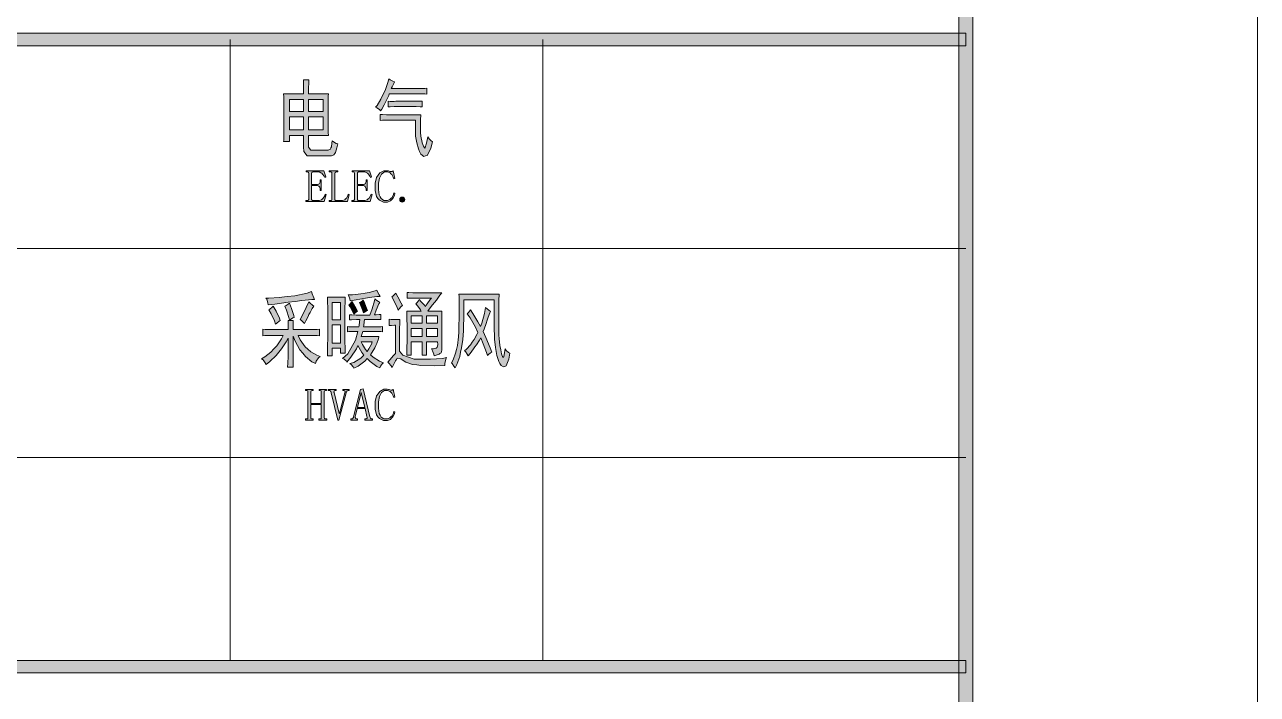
# Model space of a CAD drawing. Header units: millimetres. Extents: x 0 to 414, y 0 to 292.
# Drawn here: x 372.45 to 414.08, y 174.42 to 197.03 of the extents above; entities that cross this region are included whole.
import ezdxf

# ---------------------------------------------------------------- set-up
doc = ezdxf.new("R2010")
doc.units = ezdxf.units.MM

msp = doc.modelspace()

# ---------------------------------------------------------------- hatches: boundary and pattern name
h = msp.add_hatch(color=0)
h.dxf.hatch_style = 2
h.paths.add_polyline_path([(404.473833, 9.609667), (403.997583, 10.085917), (403.997583, 282.380972), (404.473833, 282.857222)])
h = msp.add_hatch(color=0)
h.dxf.hatch_style = 2
h.paths.add_polyline_path([(354.813306, 196.320833), (354.813306, 196.747694), (404.237472, 196.747694), (404.237472, 196.320833)])
h = msp.add_hatch(color=0)
h.paths.add_polyline_path([(383.028472, 193.004722), (383.00025, 192.874194), (382.947333, 192.711917), (382.922639, 192.676639), (382.894417, 192.641361), (382.813278, 192.602556), (382.753306, 192.602556), (382.104194, 192.602556), (381.994833, 192.599028), (381.878417, 192.747194), (381.871361, 192.902417), (381.871361, 193.290472), (381.391583, 193.290472), (381.391583, 193.082333), (381.197556, 193.082333), (381.204611, 193.13525), (381.208139, 193.519778), (381.208139, 193.844333), (381.208139, 194.172417), (381.204611, 194.599278), (381.197556, 194.698056), (381.871361, 194.698056), (381.871361, 194.84975), (381.867833, 195.082583), (381.864306, 195.16725), (382.04775, 195.16725), (382.044222, 195.093167), (382.040694, 194.860333), (382.040694, 194.698056), (382.7145, 194.698056), (382.707444, 194.616917), (382.703917, 194.271194), (382.703917, 194.013667), (382.703917, 193.756139), (382.707444, 193.396306), (382.7145, 193.290472), (382.040694, 193.290472), (382.040694, 192.990611), (382.040694, 192.891833), (382.118306, 192.793056), (382.195917, 192.793056), (382.636889, 192.793056), (382.703917, 192.793056), (382.785056, 192.831861), (382.795639, 192.870667), (382.80975, 192.909472), (382.830917, 193.029417), (382.837972, 193.114083), (382.880306, 193.075278), (382.975556, 193.018833)])
h.paths.add_polyline_path([(382.538111, 193.480972), (382.538111, 193.921944), (382.040694, 193.921944), (382.040694, 193.480972)])
h.paths.add_polyline_path([(381.871361, 193.480972), (381.871361, 193.921944), (381.391583, 193.921944), (381.391583, 193.480972)])
h.paths.add_polyline_path([(382.538111, 194.101861), (382.538111, 194.511083), (382.040694, 194.511083), (382.040694, 194.101861)])
h.paths.add_polyline_path([(381.871361, 194.101861), (381.871361, 194.511083), (381.391583, 194.511083), (381.391583, 194.101861)])
h = msp.add_hatch(color=0)
h.dxf.hatch_style = 2
h.paths.add_polyline_path([(384.940528, 195.100222), (384.915833, 195.050833), (384.862917, 194.937944), (384.834694, 194.877972), (385.748389, 194.877972), (385.822472, 194.877972), (385.963583, 194.8815), (386.030611, 194.888556), (386.030611, 194.687472), (385.963583, 194.694528), (385.822472, 194.698056), (385.748389, 194.698056), (384.767667, 194.698056), (384.7465, 194.645139), (384.683, 194.504028), (384.637139, 194.415833), (384.594806, 194.331167), (384.510139, 194.183), (384.467806, 194.123028), (384.436056, 194.168889), (384.351389, 194.228861), (384.302, 194.2465), (384.354917, 194.306472), (384.481917, 194.514611), (384.552472, 194.65925), (384.623028, 194.807417), (384.721806, 195.075528), (384.750028, 195.199), (384.795889, 195.170778), (384.891139, 195.121389)])
h = msp.add_hatch(color=0)
h.dxf.hatch_style = 2
h.paths.add_polyline_path([(385.607278, 194.444056), (385.674306, 194.444056), (385.808361, 194.451111), (385.875389, 194.454639), (385.875389, 194.257083), (385.808361, 194.260611), (385.674306, 194.267667), (385.607278, 194.267667), (384.993444, 194.267667), (384.926417, 194.267667), (384.792361, 194.260611), (384.725333, 194.257083), (384.725333, 194.444056), (384.792361, 194.440528), (384.926417, 194.440528), (384.993444, 194.444056)])
h = msp.add_hatch(color=0)
h.dxf.hatch_style = 2
h.paths.add_polyline_path([(386.224639, 193.082333), (386.164667, 192.853028), (386.04825, 192.613139), (385.991806, 192.599028), (385.931833, 192.584917), (385.833056, 192.659), (385.790722, 192.747194), (385.748389, 192.835389), (385.691944, 193.04), (385.674306, 193.152889), (385.656667, 193.265778), (385.649611, 193.597389), (385.656667, 193.812583), (384.742972, 193.812583), (384.675944, 193.812583), (384.534833, 193.805528), (384.46075, 193.802), (384.46075, 193.999556), (384.534833, 193.996028), (384.675944, 193.988972), (384.742972, 193.988972), (385.833056, 193.988972), (385.822472, 193.819639), (385.818944, 193.551528), (385.818944, 193.456278), (385.822472, 193.364556), (385.843639, 193.195222), (385.861278, 193.121139), (385.878917, 193.043528), (385.92125, 192.930639), (385.945944, 192.891833), (385.967111, 192.853028), (386.027083, 193.029417), (386.065889, 193.248139), (386.11175, 193.174056), (386.189361, 193.092917)])
h = msp.add_hatch(color=0)
h.dxf.hatch_style = 2
h.paths.add_polyline_path([(381.959556, 192.059278), (381.959556, 192.094556), (382.552222, 192.094556), (382.61925, 191.889944), (382.5875, 191.875833), (382.562806, 191.921694), (382.513417, 191.988722), (382.485194, 192.013417), (382.456972, 192.034583), (382.397, 192.059278), (382.36525, 192.059278), (382.195917, 192.059278), (382.181806, 192.059278), (382.164167, 192.052222), (382.153583, 192.045167), (382.139472, 192.020472), (382.139472, 192.009889), (382.139472, 191.635944), (382.315861, 191.635944), (382.344083, 191.635944), (382.389944, 191.650056), (382.404056, 191.664167), (382.418167, 191.678278), (382.42875, 191.724139), (382.42875, 191.755889), (382.42875, 191.791167), (382.467556, 191.791167), (382.467556, 191.434861), (382.42875, 191.434861), (382.42875, 191.459556), (382.42875, 191.491306), (382.418167, 191.544222), (382.404056, 191.561861), (382.389944, 191.5795), (382.344083, 191.597139), (382.315861, 191.597139), (382.139472, 191.597139), (382.139472, 191.145583), (382.139472, 191.131472), (382.146528, 191.113833), (382.164167, 191.099722), (382.181806, 191.096194), (382.195917, 191.096194), (382.351139, 191.096194), (382.397, 191.096194), (382.474611, 191.120889), (382.506361, 191.145583), (382.538111, 191.173806), (382.5875, 191.251417), (382.605139, 191.307861), (382.636889, 191.29375), (382.569861, 191.057389), (381.9525, 191.057389), (381.9525, 191.096194), (381.987778, 191.096194), (382.001889, 191.096194), (382.023056, 191.099722), (382.037167, 191.113833), (382.044222, 191.131472), (382.044222, 191.145583), (382.044222, 192.009889), (382.044222, 192.020472), (382.037167, 192.041639), (382.023056, 192.052222), (382.001889, 192.059278), (381.987778, 192.059278)])
h = msp.add_hatch(color=0)
h.dxf.hatch_style = 2
h.paths.add_polyline_path([(382.926167, 191.145583), (382.926167, 191.131472), (382.933222, 191.113833), (382.950861, 191.099722), (382.9685, 191.096194), (382.982611, 191.096194), (383.144889, 191.096194), (383.187222, 191.096194), (383.261306, 191.120889), (383.289528, 191.145583), (383.321278, 191.173806), (383.367139, 191.251417), (383.38125, 191.307861), (383.409472, 191.29375), (383.356556, 191.057389), (382.732139, 191.057389), (382.732139, 191.096194), (382.774472, 191.096194), (382.792111, 191.096194), (382.813278, 191.099722), (382.823861, 191.113833), (382.830917, 191.131472), (382.830917, 191.145583), (382.830917, 192.009889), (382.830917, 192.020472), (382.823861, 192.041639), (382.813278, 192.052222), (382.792111, 192.059278), (382.774472, 192.059278), (382.739194, 192.059278), (382.739194, 192.094556), (383.024944, 192.094556), (383.024944, 192.059278), (382.982611, 192.059278), (382.9685, 192.059278), (382.950861, 192.052222), (382.940278, 192.045167), (382.926167, 192.020472), (382.926167, 192.009889)])
h = msp.add_hatch(color=0)
h.dxf.hatch_style = 2
h.paths.add_polyline_path([(383.50825, 192.059278), (383.50825, 192.094556), (384.100917, 192.094556), (384.167944, 191.889944), (384.136194, 191.875833), (384.115028, 191.921694), (384.062111, 191.988722), (384.033889, 192.013417), (384.009194, 192.034583), (383.945694, 192.059278), (383.913944, 192.059278), (383.744611, 192.059278), (383.7305, 192.059278), (383.712861, 192.052222), (383.69875, 192.041639), (383.688167, 192.020472), (383.688167, 192.009889), (383.688167, 191.635944), (383.864556, 191.635944), (383.896306, 191.635944), (383.938639, 191.650056), (383.95275, 191.664167), (383.966861, 191.678278), (383.980972, 191.724139), (383.980972, 191.755889), (383.980972, 191.791167), (384.01625, 191.791167), (384.01625, 191.434861), (383.980972, 191.434861), (383.980972, 191.459556), (383.980972, 191.491306), (383.966861, 191.544222), (383.95275, 191.561861), (383.938639, 191.5795), (383.896306, 191.597139), (383.864556, 191.597139), (383.688167, 191.597139), (383.688167, 191.145583), (383.688167, 191.131472), (383.69875, 191.113833), (383.712861, 191.099722), (383.7305, 191.096194), (383.744611, 191.096194), (383.899833, 191.096194), (383.945694, 191.096194), (384.023306, 191.120889), (384.055056, 191.145583), (384.086806, 191.173806), (384.136194, 191.251417), (384.157361, 191.307861), (384.185583, 191.29375), (384.118556, 191.057389), (383.501194, 191.057389), (383.501194, 191.096194), (383.54, 191.096194), (383.554111, 191.096194), (383.575278, 191.099722), (383.585861, 191.113833), (383.592917, 191.131472), (383.592917, 191.145583), (383.592917, 192.009889), (383.592917, 192.020472), (383.585861, 192.041639), (383.575278, 192.052222), (383.554111, 192.059278), (383.54, 192.059278)])
h = msp.add_hatch(color=0)
h.dxf.hatch_style = 2
h.paths.add_polyline_path([(384.65125, 191.03975), (384.566583, 191.03975), (384.432528, 191.10325), (384.383139, 191.16675), (384.33375, 191.23025), (384.284361, 191.431333), (384.284361, 191.568917), (384.284361, 191.681806), (384.337278, 191.872306), (384.390194, 191.949917), (384.443111, 192.024), (384.584222, 192.101611), (384.675944, 192.101611), (384.697111, 192.101611), (384.739444, 192.094556), (384.760611, 192.083972), (384.781778, 192.076917), (384.817056, 192.069861), (384.834694, 192.069861), (384.845278, 192.069861), (384.866444, 192.073389), (384.880556, 192.080444), (384.894667, 192.091028), (384.901722, 192.101611), (384.954639, 191.8335), (384.919361, 191.822917), (384.901722, 191.879361), (384.852333, 191.967556), (384.820583, 191.995778), (384.792361, 192.027528), (384.711222, 192.059278), (384.665361, 192.059278), (384.601861, 192.059278), (384.503083, 191.988722), (384.467806, 191.918167), (384.432528, 191.847611), (384.39725, 191.678278), (384.39725, 191.572444), (384.39725, 191.463083), (384.429, 191.286694), (384.457222, 191.223194), (384.488972, 191.159694), (384.58775, 191.096194), (384.658306, 191.096194), (384.707694, 191.096194), (384.788833, 191.131472), (384.824111, 191.16675), (384.859389, 191.1985), (384.90525, 191.29375), (384.919361, 191.350194), (384.954639, 191.332556), (384.940528, 191.269056), (384.884083, 191.163222), (384.84175, 191.120889), (384.802944, 191.082083), (384.707694, 191.03975)])
h = msp.add_hatch(color=0)
edge = h.paths.add_edge_path()
edge.add_arc((385.203347, 191.124417), 0.085549, 0, 360)
h = msp.add_hatch(color=0)
h.dxf.hatch_style = 2
h.paths.add_polyline_path([(382.245306, 187.748333), (382.146528, 187.748333), (381.814917, 187.716583), (381.585611, 187.684833), (381.352778, 187.656611), (380.897694, 187.596639), (380.675444, 187.568417), (380.661333, 187.6425), (380.626056, 187.758917), (380.601361, 187.80125), (380.696611, 187.797722), (381.052917, 187.818889), (381.313972, 187.847111), (381.578556, 187.875333), (381.987778, 187.963528), (382.139472, 188.0235), (382.160639, 187.945889), (382.213556, 187.808306)])
h = msp.add_hatch(color=0)
h.paths.add_polyline_path([(383.278944, 187.825944), (383.275417, 187.698944), (383.268361, 187.448472), (383.268361, 187.325), (383.268361, 186.495972), (383.268361, 186.354861), (383.275417, 186.079694), (383.278944, 185.938583), (383.120194, 185.938583), (383.120194, 186.104389), (382.837972, 186.104389), (382.837972, 185.850389), (382.679222, 185.850389), (382.679222, 185.984444), (382.68275, 186.256083), (382.686278, 186.393667), (382.686278, 187.325), (382.686278, 187.448472), (382.68275, 187.698944), (382.679222, 187.825944)])
h.paths.add_polyline_path([(383.120194, 186.273722), (383.120194, 186.894611), (382.837972, 186.894611), (382.837972, 186.273722)])
h.paths.add_polyline_path([(383.120194, 187.060417), (383.120194, 187.646028), (382.837972, 187.646028), (382.837972, 187.060417)])
h = msp.add_hatch(color=0)
h.paths.add_polyline_path([(383.437694, 185.585806), (383.57175, 185.624611), (383.804583, 185.76925), (383.903361, 185.871556), (383.843389, 185.956222), (383.748139, 186.1185), (383.709333, 186.196111), (383.656417, 186.079694), (383.469444, 185.801), (383.335389, 185.638722), (383.314222, 185.677528), (383.240139, 185.741028), (383.187222, 185.762194), (383.363611, 185.917417), (383.628194, 186.3725), (383.709333, 186.672361), (383.585861, 186.672361), (383.405944, 186.665306), (383.353028, 186.661778), (383.353028, 186.838167), (383.402417, 186.831111), (383.592917, 186.827583), (383.734028, 186.827583), (383.748139, 186.869917), (383.765778, 186.993389), (383.769306, 187.071), (383.656417, 187.071), (383.487083, 187.063944), (383.427111, 187.060417), (383.427111, 187.236806), (383.501194, 187.233278), (383.649361, 187.226222), (383.719917, 187.226222), (384.1115, 187.226222), (384.185583, 187.437889), (384.266722, 187.709528), (384.277306, 187.7695), (384.316111, 187.741278), (384.404306, 187.684833), (384.450167, 187.660139), (384.418417, 187.603694), (384.326694, 187.392028), (384.266722, 187.236806), (384.323167, 187.236806), (384.429, 187.243861), (384.485444, 187.247389), (384.485444, 187.071), (383.928056, 187.071), (383.917472, 186.993389), (383.903361, 186.869917), (383.892778, 186.827583), (384.302, 186.827583), (384.361972, 186.827583), (384.478389, 186.831111), (384.534833, 186.838167), (384.534833, 186.661778), (384.485444, 186.665306), (384.372556, 186.672361), (384.309056, 186.672361), (383.868083, 186.672361), (383.818694, 186.495972), (384.418417, 186.495972), (384.39725, 186.418361), (384.344333, 186.266667), (384.309056, 186.196111), (384.277306, 186.122028), (384.189111, 185.966806), (384.136194, 185.885667), (384.217333, 185.801), (384.432528, 185.666944), (384.566583, 185.617556), (384.534833, 185.589333), (384.474861, 185.501139), (384.450167, 185.441167), (384.344333, 185.490556), (384.125611, 185.652833), (384.019778, 185.762194), (383.938639, 185.666944), (383.716389, 185.501139), (383.568222, 185.430583), (383.547056, 185.472917), (383.480028, 185.550528)])
h.paths.add_polyline_path([(384.019778, 185.995028), (384.076222, 186.079694), (384.164417, 186.2455), (384.192639, 186.326639), (383.818694, 186.326639), (383.861028, 186.227861), (383.959806, 186.062056)])
h = msp.add_hatch(color=0)
h.dxf.hatch_style = 2
h.paths.add_polyline_path([(383.377722, 187.903556), (383.518833, 187.907083), (383.804583, 187.938833), (383.949222, 187.963528), (384.090333, 187.988222), (384.291417, 188.041139), (384.351389, 188.069361), (384.372556, 188.009389), (384.425472, 187.903556), (384.46075, 187.857694), (384.344333, 187.847111), (384.097389, 187.815361), (383.966861, 187.797722), (383.839861, 187.776556), (383.578806, 187.730694), (383.44475, 187.702472), (383.430639, 187.7695), (383.398889, 187.868278)])
h = msp.add_hatch(color=0)
h.dxf.hatch_style = 2
h.paths.add_polyline_path([(384.989917, 187.970583), (385.060472, 187.836528), (385.173361, 187.624861), (385.215694, 187.54725), (385.169833, 187.5155), (385.09575, 187.437889), (385.067528, 187.392028), (385.035778, 187.476694), (384.929944, 187.698944), (384.848806, 187.836528), (384.884083, 187.868278), (384.954639, 187.935306)])
h = msp.add_hatch(color=0)
h.paths.add_polyline_path([(386.538611, 187.981167), (386.478639, 187.892972), (386.358694, 187.723639), (386.291667, 187.646028), (386.228167, 187.568417), (386.115278, 187.427306), (386.065889, 187.360278), (386.545667, 187.360278), (386.542139, 187.236806), (386.538611, 187.000444), (386.538611, 186.884028), (386.538611, 186.1185), (386.542139, 186.044417), (386.513917, 185.949167), (386.478639, 185.928), (386.446889, 185.906833), (386.348111, 185.868028), (386.281083, 185.850389), (386.274028, 185.899778), (386.231694, 186.016194), (386.196417, 186.083222), (386.259917, 186.090278), (386.344583, 186.104389), (386.362222, 186.1185), (386.383389, 186.129083), (386.401028, 186.234917), (386.3975, 186.326639), (386.023556, 186.326639), (386.023556, 185.871556), (385.871861, 185.871556), (385.871861, 186.326639), (385.5085, 186.326639), (385.5085, 185.871556), (385.356806, 185.871556), (385.360333, 186.055), (385.367389, 186.421889), (385.367389, 186.605333), (385.367389, 186.788778), (385.360333, 187.16625), (385.356806, 187.360278), (385.847167, 187.360278), (385.826, 187.402611), (385.734278, 187.526083), (385.663722, 187.603694), (385.695472, 187.635444), (385.748389, 187.709528), (385.773083, 187.748333), (385.847167, 187.670722), (385.953, 187.554306), (385.981222, 187.5155), (386.04825, 187.607222), (386.150556, 187.751861), (386.189361, 187.80125), (385.656667, 187.80125), (385.572, 187.80125), (385.427361, 187.797722), (385.367389, 187.790667), (385.367389, 187.99175), (385.427361, 187.984694), (385.564944, 187.981167), (385.639028, 187.981167)])
h.paths.add_polyline_path([(386.3975, 186.506556), (386.3975, 186.771139), (386.023556, 186.771139), (386.023556, 186.506556)])
h.paths.add_polyline_path([(385.871861, 186.506556), (385.871861, 186.771139), (385.5085, 186.771139), (385.5085, 186.506556)])
h.paths.add_polyline_path([(386.3975, 186.947528), (386.3975, 187.194472), (386.023556, 187.194472), (386.023556, 186.947528)])
h.paths.add_polyline_path([(385.871861, 186.947528), (385.871861, 187.194472), (385.5085, 187.194472), (385.5085, 186.947528)])
h = msp.add_hatch(color=0)
h.dxf.hatch_style = 2
h.paths.add_polyline_path([(388.475361, 187.935306), (388.468306, 187.713056), (388.46125, 187.310889), (388.464778, 187.130972), (388.464778, 186.951056), (388.471833, 186.661778), (388.471833, 186.548889), (388.475361, 186.439528), (388.503583, 186.192583), (388.531806, 186.055), (388.5565, 185.920944), (388.602361, 185.793944), (388.616472, 185.808056), (388.634111, 185.818639), (388.662333, 185.956222), (388.676444, 186.083222), (388.71525, 186.033833), (388.796389, 185.963278), (388.84225, 185.938583), (388.799917, 185.733972), (388.71525, 185.511722), (388.672917, 185.490556), (388.627056, 185.472917), (388.542389, 185.522306), (388.500056, 185.589333), (388.46125, 185.659889), (388.394222, 185.860972), (388.373056, 185.995028), (388.348361, 186.129083), (388.323667, 186.414833), (388.320139, 186.566528), (388.313083, 186.718222), (388.309556, 187.303833), (388.309556, 187.73775), (387.279444, 187.73775), (387.279444, 187.286194), (387.268861, 186.693528), (387.258278, 186.548889), (387.247694, 186.40425), (387.205361, 186.1185), (387.173611, 185.973861), (387.145389, 185.829222), (387.050139, 185.561111), (386.986639, 185.441167), (386.951361, 185.497611), (386.891389, 185.585806), (386.870222, 185.617556), (386.926667, 185.712806), (387.007806, 185.938583), (387.036028, 186.065583), (387.067778, 186.196111), (387.103056, 186.492444), (387.113639, 186.654722), (387.120694, 186.817), (387.12775, 187.176833), (387.12775, 187.370861), (387.12775, 187.564889), (387.124222, 187.847111), (387.120694, 187.935306)])
h = msp.add_hatch(color=0)
h.dxf.hatch_style = 2
h.paths.add_polyline_path([(380.848306, 187.526083), (380.943556, 187.360278), (381.059972, 187.116861), (381.081139, 187.03925), (381.049389, 187.014556), (380.96825, 186.954583), (380.922389, 186.915778), (380.890639, 187.025139), (380.77775, 187.272083), (380.700139, 187.402611), (380.731889, 187.427306), (380.805972, 187.487278)])
h = msp.add_hatch(color=0)
h.dxf.hatch_style = 2
h.paths.add_polyline_path([(381.391583, 187.624861), (381.462139, 187.448472), (381.543278, 187.208583), (381.557389, 187.148611), (381.511528, 187.127444), (381.430389, 187.078056), (381.398639, 187.049833), (381.377472, 187.148611), (381.299861, 187.3885), (381.239889, 187.526083), (381.278694, 187.543722), (381.352778, 187.593111)])
h = msp.add_hatch(color=0)
h.dxf.hatch_style = 2
h.paths.add_polyline_path([(382.213556, 187.526083), (382.167694, 187.452), (382.090083, 187.314417), (382.054806, 187.247389), (382.023056, 187.180361), (381.945444, 187.025139), (381.906639, 186.936944), (381.874889, 186.972222), (381.800806, 187.03925), (381.754944, 187.071), (381.818444, 187.176833), (381.963083, 187.476694), (382.04775, 187.670722), (382.093611, 187.624861), (382.17475, 187.554306)])
h = msp.add_hatch(color=0)
h.dxf.hatch_style = 2
h.paths.add_polyline_path([(383.511778, 187.681306), (383.557639, 187.607222), (383.649361, 187.448472), (383.695222, 187.360278), (383.659944, 187.335583), (383.599972, 187.286194), (383.568222, 187.257972), (383.525889, 187.353222), (383.44475, 187.504917), (383.402417, 187.557833), (383.437694, 187.596639), (383.490611, 187.660139)])
h = msp.add_hatch(color=0)
h.dxf.hatch_style = 2
h.paths.add_polyline_path([(383.892778, 187.303833), (383.864556, 187.402611), (383.797528, 187.575472), (383.758722, 187.646028), (383.794, 187.663667), (383.8575, 187.709528), (383.885722, 187.73775), (383.931583, 187.635444), (384.002139, 187.459056), (384.026833, 187.381444), (383.991556, 187.360278), (383.928056, 187.321472)])
h = msp.add_hatch(color=0)
h.dxf.hatch_style = 2
h.paths.add_polyline_path([(388.186083, 187.349694), (388.161389, 187.303833), (388.101417, 187.155667), (388.069667, 187.049833), (388.034389, 186.944), (387.970889, 186.7535), (387.935611, 186.672361), (388.027333, 186.471278), (388.171972, 186.122028), (388.228417, 185.973861), (388.186083, 185.945639), (388.115528, 185.889194), (388.087306, 185.860972), (388.055556, 185.956222), (387.939139, 186.256083), (387.854472, 186.460694), (387.808611, 186.379556), (387.709833, 186.224333), (387.660444, 186.15025), (387.611056, 186.079694), (387.494639, 185.928), (387.427611, 185.850389), (387.395861, 185.910361), (387.335889, 185.995028), (387.311194, 186.016194), (387.378222, 186.072639), (387.50875, 186.220806), (387.568722, 186.312528), (387.632222, 186.40425), (387.727472, 186.566528), (387.76275, 186.637083), (387.678083, 186.817), (387.494639, 187.130972), (387.395861, 187.272083), (387.431139, 187.303833), (387.491111, 187.370861), (387.512278, 187.402611), (387.593417, 187.275611), (387.76275, 186.993389), (387.843889, 186.838167), (387.88975, 186.954583), (387.977944, 187.275611), (388.020278, 187.480222)])
h = msp.add_hatch(color=0)
h.dxf.hatch_style = 2
h.paths.add_polyline_path([(381.356306, 186.739389), (381.356306, 186.788778), (381.352778, 186.936944), (381.34925, 187.03925), (381.522111, 187.03925), (381.518583, 186.947528), (381.515056, 186.799361), (381.515056, 186.739389), (382.114778, 186.739389), (382.17475, 186.739389), (382.326444, 186.742917), (382.414639, 186.749972), (382.414639, 186.527722), (382.326444, 186.534778), (382.178278, 186.538306), (382.121833, 186.538306), (381.687917, 186.538306), (381.754944, 186.390139), (381.92075, 186.157306), (382.019528, 186.072639), (382.114778, 185.987972), (382.322917, 185.868028), (382.42875, 185.829222), (382.375833, 185.783361), (382.298222, 185.663417), (382.27, 185.585806), (382.153583, 185.645778), (381.941917, 185.822167), (381.843139, 185.938583), (381.744361, 186.055), (381.585611, 186.344278), (381.522111, 186.517139), (381.515056, 185.917417), (381.515056, 185.822167), (381.518583, 185.596389), (381.522111, 185.462333), (381.331611, 185.462333), (381.338667, 185.599917), (381.34925, 185.829222), (381.34925, 185.917417), (381.34925, 186.450111), (381.28575, 186.323111), (381.130528, 186.083222), (381.038806, 185.973861), (380.950611, 185.860972), (380.731889, 185.656361), (380.608417, 185.561111), (380.580194, 185.617556), (380.502583, 185.712806), (380.456722, 185.751611), (380.566083, 185.811583), (380.770694, 185.977389), (380.869472, 186.083222), (380.96825, 186.189056), (381.123472, 186.418361), (381.183444, 186.538306), (380.911806, 186.538306), (380.566083, 186.534778), (380.492, 186.527722), (380.492, 186.749972), (380.580194, 186.742917), (381.010583, 186.739389)])
h = msp.add_hatch(color=0)
h.dxf.hatch_style = 2
h.paths.add_polyline_path([(385.123972, 187.071), (385.120444, 186.961639), (385.116917, 186.760556), (385.116917, 186.672361), (385.116917, 186.005611), (385.219222, 185.868028), (385.60375, 185.730444), (385.882444, 185.730444), (386.161139, 185.730444), (386.566833, 185.762194), (386.697361, 185.793944), (386.672667, 185.730444), (386.640917, 185.589333), (386.637389, 185.518778), (386.305778, 185.511722), (385.833056, 185.522306), (385.695472, 185.539944), (385.554361, 185.557583), (385.328583, 185.631667), (385.240389, 185.691639), (385.152194, 185.748083), (385.035778, 185.765722), (385.007556, 185.723389), (384.979333, 185.681056), (384.908778, 185.547), (384.866444, 185.45175), (384.827639, 185.508194), (384.753556, 185.599917), (384.718278, 185.638722), (384.781778, 185.716333), (384.912306, 185.860972), (384.975806, 185.928), (384.975806, 186.884028), (384.940528, 186.884028), (384.838222, 186.876972), (384.767667, 186.869917), (384.767667, 187.081583), (384.834694, 187.078056), (385.011083, 187.071)])
h = msp.add_hatch(color=0)
h.dxf.hatch_style = 2
h.paths.add_polyline_path([(382.569861, 183.765472), (382.569861, 183.751361), (382.576917, 183.733722), (382.591028, 183.723139), (382.612194, 183.716083), (382.622778, 183.716083), (382.654528, 183.716083), (382.654528, 183.680806), (382.386417, 183.680806), (382.386417, 183.716083), (382.418167, 183.716083), (382.432278, 183.716083), (382.453444, 183.723139), (382.467556, 183.733722), (382.471083, 183.751361), (382.471083, 183.765472), (382.471083, 184.206444), (382.114778, 184.206444), (382.114778, 183.765472), (382.114778, 183.751361), (382.121833, 183.733722), (382.139472, 183.723139), (382.157111, 183.716083), (382.171222, 183.716083), (382.199444, 183.716083), (382.199444, 183.680806), (381.934861, 183.680806), (381.934861, 183.716083), (381.963083, 183.716083), (381.980722, 183.716083), (382.001889, 183.723139), (382.012472, 183.733722), (382.019528, 183.751361), (382.019528, 183.765472), (382.019528, 184.629778), (382.019528, 184.643889), (382.012472, 184.661528), (382.001889, 184.672111), (381.980722, 184.679167), (381.963083, 184.679167), (381.938389, 184.679167), (381.938389, 184.714444), (382.195917, 184.714444), (382.195917, 184.679167), (382.171222, 184.679167), (382.157111, 184.679167), (382.139472, 184.672111), (382.128889, 184.668583), (382.114778, 184.643889), (382.114778, 184.629778), (382.114778, 184.241722), (382.471083, 184.241722), (382.471083, 184.629778), (382.471083, 184.643889), (382.467556, 184.661528), (382.453444, 184.672111), (382.432278, 184.679167), (382.418167, 184.679167), (382.393472, 184.679167), (382.393472, 184.714444), (382.647472, 184.714444), (382.647472, 184.679167), (382.622778, 184.679167), (382.612194, 184.679167), (382.591028, 184.672111), (382.576917, 184.661528), (382.569861, 184.643889), (382.569861, 184.629778)])
h = msp.add_hatch(color=0)
h.dxf.hatch_style = 2
h.paths.add_polyline_path([(383.197806, 184.679167), (383.197806, 184.714444), (383.416528, 184.714444), (383.416528, 184.679167), (383.391833, 184.679167), (383.38125, 184.679167), (383.356556, 184.668583), (383.345972, 184.661528), (383.335389, 184.650944), (383.321278, 184.619194), (383.314222, 184.5945), (383.067278, 183.680806), (383.028472, 183.680806), (382.806222, 184.5945), (382.802694, 184.615667), (382.792111, 184.647417), (382.785056, 184.658), (382.778, 184.668583), (382.753306, 184.679167), (382.739194, 184.679167), (382.707444, 184.679167), (382.707444, 184.714444), (382.9685, 184.714444), (382.9685, 184.679167), (382.943806, 184.679167), (382.929694, 184.679167), (382.908528, 184.668583), (382.901472, 184.650944), (382.897944, 184.62625), (382.901472, 184.612139), (383.070806, 183.903056), (383.084917, 183.903056), (383.264833, 184.5945), (383.271889, 184.615667), (383.271889, 184.647417), (383.264833, 184.658), (383.261306, 184.668583), (383.236611, 184.679167), (383.218972, 184.679167)])
h = msp.add_hatch(color=0)
h.paths.add_polyline_path([(383.949222, 184.068861), (383.677583, 184.068861), (383.624667, 183.836028), (383.617611, 183.811333), (383.617611, 183.765472), (383.624667, 183.751361), (383.628194, 183.733722), (383.656417, 183.716083), (383.677583, 183.716083), (383.695222, 183.716083), (383.695222, 183.680806), (383.472972, 183.680806), (383.472972, 183.716083), (383.490611, 183.716083), (383.501194, 183.716083), (383.522361, 183.723139), (383.532944, 183.730194), (383.54, 183.740778), (383.554111, 183.765472), (383.557639, 183.783111), (383.794, 184.710917), (383.882194, 184.739139), (384.115028, 183.783111), (384.118556, 183.765472), (384.136194, 183.740778), (384.14325, 183.730194), (384.153833, 183.723139), (384.175, 183.716083), (384.185583, 183.716083), (384.203222, 183.716083), (384.203222, 183.680806), (383.945694, 183.680806), (383.945694, 183.716083), (383.966861, 183.716083), (383.988028, 183.716083), (384.009194, 183.726667), (384.012722, 183.73725), (384.019778, 183.747833), (384.01625, 183.779583), (384.009194, 183.80075)])
h.paths.add_polyline_path([(383.822222, 184.605083), (383.688167, 184.104139), (383.945694, 184.104139)])
h = msp.add_hatch(color=0)
h.dxf.hatch_style = 2
h.paths.add_polyline_path([(384.65125, 183.663167), (384.566583, 183.663167), (384.432528, 183.726667), (384.383139, 183.790167), (384.33375, 183.853667), (384.284361, 184.051222), (384.284361, 184.188806), (384.284361, 184.305222), (384.337278, 184.495722), (384.390194, 184.569806), (384.443111, 184.647417), (384.584222, 184.7215), (384.675944, 184.7215), (384.697111, 184.7215), (384.739444, 184.714444), (384.760611, 184.707389), (384.781778, 184.700333), (384.817056, 184.68975), (384.834694, 184.68975), (384.845278, 184.68975), (384.866444, 184.693278), (384.880556, 184.700333), (384.894667, 184.710917), (384.901722, 184.7215), (384.954639, 184.456917), (384.919361, 184.442806), (384.901722, 184.49925), (384.852333, 184.587444), (384.820583, 184.619194), (384.792361, 184.647417), (384.711222, 184.679167), (384.665361, 184.679167), (384.601861, 184.679167), (384.503083, 184.608611), (384.467806, 184.541583), (384.432528, 184.471028), (384.39725, 184.298167), (384.39725, 184.195861), (384.39725, 184.082972), (384.429, 183.906583), (384.457222, 183.843083), (384.488972, 183.779583), (384.58775, 183.716083), (384.658306, 183.716083), (384.707694, 183.716083), (384.788833, 183.751361), (384.824111, 183.786639), (384.859389, 183.821917), (384.90525, 183.913639), (384.919361, 183.970083), (384.954639, 183.952444), (384.940528, 183.888944), (384.884083, 183.783111), (384.84175, 183.744306), (384.802944, 183.701972), (384.707694, 183.663167)])
h = msp.add_hatch(color=0)
h.dxf.hatch_style = 2
h.paths.add_polyline_path([(354.957944, 175.140056), (354.957944, 175.563389), (404.237472, 175.563389), (404.237472, 175.140056)])

# ---------------------------------------------------------------- linework, layer by layer
at = {"color": 0, "lineweight": 0}
for points in [[(0, 0), (0, 292.466889), (414.0835, 292.466889), (414.0835, 0)], [(404.473833, 9.609667), (403.997583, 10.085917), (403.997583, 282.380972), (404.473833, 282.857222)], [(354.813306, 196.320833), (354.813306, 196.747694), (404.237472, 196.747694), (404.237472, 196.320833)], [(383.028472, 193.004722), (383.00025, 192.874194), (382.947333, 192.711917), (382.922639, 192.676639), (382.894417, 192.641361), (382.813278, 192.602556), (382.753306, 192.602556), (382.104194, 192.602556), (381.994833, 192.599028), (381.878417, 192.747194), (381.871361, 192.902417), (381.871361, 193.290472), (381.391583, 193.290472), (381.391583, 193.082333), (381.197556, 193.082333), (381.204611, 193.13525), (381.208139, 193.519778), (381.208139, 193.844333), (381.208139, 194.172417), (381.204611, 194.599278), (381.197556, 194.698056), (381.871361, 194.698056), (381.871361, 194.84975), (381.867833, 195.082583), (381.864306, 195.16725), (382.04775, 195.16725), (382.044222, 195.093167), (382.040694, 194.860333), (382.040694, 194.698056), (382.7145, 194.698056), (382.707444, 194.616917), (382.703917, 194.271194), (382.703917, 194.013667), (382.703917, 193.756139), (382.707444, 193.396306), (382.7145, 193.290472), (382.040694, 193.290472), (382.040694, 192.990611), (382.040694, 192.891833), (382.118306, 192.793056), (382.195917, 192.793056), (382.636889, 192.793056), (382.703917, 192.793056), (382.785056, 192.831861), (382.795639, 192.870667), (382.80975, 192.909472), (382.830917, 193.029417), (382.837972, 193.114083), (382.880306, 193.075278), (382.975556, 193.018833)], [(384.940528, 195.100222), (384.915833, 195.050833), (384.862917, 194.937944), (384.834694, 194.877972), (385.748389, 194.877972), (385.822472, 194.877972), (385.963583, 194.8815), (386.030611, 194.888556), (386.030611, 194.687472), (385.963583, 194.694528), (385.822472, 194.698056), (385.748389, 194.698056), (384.767667, 194.698056), (384.7465, 194.645139), (384.683, 194.504028), (384.637139, 194.415833), (384.594806, 194.331167), (384.510139, 194.183), (384.467806, 194.123028), (384.436056, 194.168889), (384.351389, 194.228861), (384.302, 194.2465), (384.354917, 194.306472), (384.481917, 194.514611), (384.552472, 194.65925), (384.623028, 194.807417), (384.721806, 195.075528), (384.750028, 195.199), (384.795889, 195.170778), (384.891139, 195.121389)], [(381.871361, 194.101861), (381.871361, 194.511083), (381.391583, 194.511083), (381.391583, 194.101861)], [(382.538111, 194.101861), (382.538111, 194.511083), (382.040694, 194.511083), (382.040694, 194.101861)], [(385.607278, 194.444056), (385.674306, 194.444056), (385.808361, 194.451111), (385.875389, 194.454639), (385.875389, 194.257083), (385.808361, 194.260611), (385.674306, 194.267667), (385.607278, 194.267667), (384.993444, 194.267667), (384.926417, 194.267667), (384.792361, 194.260611), (384.725333, 194.257083), (384.725333, 194.444056), (384.792361, 194.440528), (384.926417, 194.440528), (384.993444, 194.444056)], [(381.871361, 193.480972), (381.871361, 193.921944), (381.391583, 193.921944), (381.391583, 193.480972)], [(382.538111, 193.480972), (382.538111, 193.921944), (382.040694, 193.921944), (382.040694, 193.480972)], [(386.224639, 193.082333), (386.164667, 192.853028), (386.04825, 192.613139), (385.991806, 192.599028), (385.931833, 192.584917), (385.833056, 192.659), (385.790722, 192.747194), (385.748389, 192.835389), (385.691944, 193.04), (385.674306, 193.152889), (385.656667, 193.265778), (385.649611, 193.597389), (385.656667, 193.812583), (384.742972, 193.812583), (384.675944, 193.812583), (384.534833, 193.805528), (384.46075, 193.802), (384.46075, 193.999556), (384.534833, 193.996028), (384.675944, 193.988972), (384.742972, 193.988972), (385.833056, 193.988972), (385.822472, 193.819639), (385.818944, 193.551528), (385.818944, 193.456278), (385.822472, 193.364556), (385.843639, 193.195222), (385.861278, 193.121139), (385.878917, 193.043528), (385.92125, 192.930639), (385.945944, 192.891833), (385.967111, 192.853028), (386.027083, 193.029417), (386.065889, 193.248139), (386.11175, 193.174056), (386.189361, 193.092917)], [(381.959556, 192.059278), (381.959556, 192.094556), (382.552222, 192.094556), (382.61925, 191.889944), (382.5875, 191.875833), (382.562806, 191.921694), (382.513417, 191.988722), (382.485194, 192.013417), (382.456972, 192.034583), (382.397, 192.059278), (382.36525, 192.059278), (382.195917, 192.059278), (382.181806, 192.059278), (382.164167, 192.052222), (382.153583, 192.045167), (382.139472, 192.020472), (382.139472, 192.009889), (382.139472, 191.635944), (382.315861, 191.635944), (382.344083, 191.635944), (382.389944, 191.650056), (382.404056, 191.664167), (382.418167, 191.678278), (382.42875, 191.724139), (382.42875, 191.755889), (382.42875, 191.791167), (382.467556, 191.791167), (382.467556, 191.434861), (382.42875, 191.434861), (382.42875, 191.459556), (382.42875, 191.491306), (382.418167, 191.544222), (382.404056, 191.561861), (382.389944, 191.5795), (382.344083, 191.597139), (382.315861, 191.597139), (382.139472, 191.597139), (382.139472, 191.145583), (382.139472, 191.131472), (382.146528, 191.113833), (382.164167, 191.099722), (382.181806, 191.096194), (382.195917, 191.096194), (382.351139, 191.096194), (382.397, 191.096194), (382.474611, 191.120889), (382.506361, 191.145583), (382.538111, 191.173806), (382.5875, 191.251417), (382.605139, 191.307861), (382.636889, 191.29375), (382.569861, 191.057389), (381.9525, 191.057389), (381.9525, 191.096194), (381.987778, 191.096194), (382.001889, 191.096194), (382.023056, 191.099722), (382.037167, 191.113833), (382.044222, 191.131472), (382.044222, 191.145583), (382.044222, 192.009889), (382.044222, 192.020472), (382.037167, 192.041639), (382.023056, 192.052222), (382.001889, 192.059278), (381.987778, 192.059278)], [(382.926167, 191.145583), (382.926167, 191.131472), (382.933222, 191.113833), (382.950861, 191.099722), (382.9685, 191.096194), (382.982611, 191.096194), (383.144889, 191.096194), (383.187222, 191.096194), (383.261306, 191.120889), (383.289528, 191.145583), (383.321278, 191.173806), (383.367139, 191.251417), (383.38125, 191.307861), (383.409472, 191.29375), (383.356556, 191.057389), (382.732139, 191.057389), (382.732139, 191.096194), (382.774472, 191.096194), (382.792111, 191.096194), (382.813278, 191.099722), (382.823861, 191.113833), (382.830917, 191.131472), (382.830917, 191.145583), (382.830917, 192.009889), (382.830917, 192.020472), (382.823861, 192.041639), (382.813278, 192.052222), (382.792111, 192.059278), (382.774472, 192.059278), (382.739194, 192.059278), (382.739194, 192.094556), (383.024944, 192.094556), (383.024944, 192.059278), (382.982611, 192.059278), (382.9685, 192.059278), (382.950861, 192.052222), (382.940278, 192.045167), (382.926167, 192.020472), (382.926167, 192.009889)], [(383.50825, 192.059278), (383.50825, 192.094556), (384.100917, 192.094556), (384.167944, 191.889944), (384.136194, 191.875833), (384.115028, 191.921694), (384.062111, 191.988722), (384.033889, 192.013417), (384.009194, 192.034583), (383.945694, 192.059278), (383.913944, 192.059278), (383.744611, 192.059278), (383.7305, 192.059278), (383.712861, 192.052222), (383.69875, 192.041639), (383.688167, 192.020472), (383.688167, 192.009889), (383.688167, 191.635944), (383.864556, 191.635944), (383.896306, 191.635944), (383.938639, 191.650056), (383.95275, 191.664167), (383.966861, 191.678278), (383.980972, 191.724139), (383.980972, 191.755889), (383.980972, 191.791167), (384.01625, 191.791167), (384.01625, 191.434861), (383.980972, 191.434861), (383.980972, 191.459556), (383.980972, 191.491306), (383.966861, 191.544222), (383.95275, 191.561861), (383.938639, 191.5795), (383.896306, 191.597139), (383.864556, 191.597139), (383.688167, 191.597139), (383.688167, 191.145583), (383.688167, 191.131472), (383.69875, 191.113833), (383.712861, 191.099722), (383.7305, 191.096194), (383.744611, 191.096194), (383.899833, 191.096194), (383.945694, 191.096194), (384.023306, 191.120889), (384.055056, 191.145583), (384.086806, 191.173806), (384.136194, 191.251417), (384.157361, 191.307861), (384.185583, 191.29375), (384.118556, 191.057389), (383.501194, 191.057389), (383.501194, 191.096194), (383.54, 191.096194), (383.554111, 191.096194), (383.575278, 191.099722), (383.585861, 191.113833), (383.592917, 191.131472), (383.592917, 191.145583), (383.592917, 192.009889), (383.592917, 192.020472), (383.585861, 192.041639), (383.575278, 192.052222), (383.554111, 192.059278), (383.54, 192.059278)], [(384.65125, 191.03975), (384.566583, 191.03975), (384.432528, 191.10325), (384.383139, 191.16675), (384.33375, 191.23025), (384.284361, 191.431333), (384.284361, 191.568917), (384.284361, 191.681806), (384.337278, 191.872306), (384.390194, 191.949917), (384.443111, 192.024), (384.584222, 192.101611), (384.675944, 192.101611), (384.697111, 192.101611), (384.739444, 192.094556), (384.760611, 192.083972), (384.781778, 192.076917), (384.817056, 192.069861), (384.834694, 192.069861), (384.845278, 192.069861), (384.866444, 192.073389), (384.880556, 192.080444), (384.894667, 192.091028), (384.901722, 192.101611), (384.954639, 191.8335), (384.919361, 191.822917), (384.901722, 191.879361), (384.852333, 191.967556), (384.820583, 191.995778), (384.792361, 192.027528), (384.711222, 192.059278), (384.665361, 192.059278), (384.601861, 192.059278), (384.503083, 191.988722), (384.467806, 191.918167), (384.432528, 191.847611), (384.39725, 191.678278), (384.39725, 191.572444), (384.39725, 191.463083), (384.429, 191.286694), (384.457222, 191.223194), (384.488972, 191.159694), (384.58775, 191.096194), (384.658306, 191.096194), (384.707694, 191.096194), (384.788833, 191.131472), (384.824111, 191.16675), (384.859389, 191.1985), (384.90525, 191.29375), (384.919361, 191.350194), (384.954639, 191.332556), (384.940528, 191.269056), (384.884083, 191.163222), (384.84175, 191.120889), (384.802944, 191.082083), (384.707694, 191.03975)], [(382.245306, 187.748333), (382.146528, 187.748333), (381.814917, 187.716583), (381.585611, 187.684833), (381.352778, 187.656611), (380.897694, 187.596639), (380.675444, 187.568417), (380.661333, 187.6425), (380.626056, 187.758917), (380.601361, 187.80125), (380.696611, 187.797722), (381.052917, 187.818889), (381.313972, 187.847111), (381.578556, 187.875333), (381.987778, 187.963528), (382.139472, 188.0235), (382.160639, 187.945889), (382.213556, 187.808306)], [(383.278944, 187.825944), (383.275417, 187.698944), (383.268361, 187.448472), (383.268361, 187.325), (383.268361, 186.495972), (383.268361, 186.354861), (383.275417, 186.079694), (383.278944, 185.938583), (383.120194, 185.938583), (383.120194, 186.104389), (382.837972, 186.104389), (382.837972, 185.850389), (382.679222, 185.850389), (382.679222, 185.984444), (382.68275, 186.256083), (382.686278, 186.393667), (382.686278, 187.325), (382.686278, 187.448472), (382.68275, 187.698944), (382.679222, 187.825944)], [(383.437694, 185.585806), (383.57175, 185.624611), (383.804583, 185.76925), (383.903361, 185.871556), (383.843389, 185.956222), (383.748139, 186.1185), (383.709333, 186.196111), (383.656417, 186.079694), (383.469444, 185.801), (383.335389, 185.638722), (383.314222, 185.677528), (383.240139, 185.741028), (383.187222, 185.762194), (383.363611, 185.917417), (383.628194, 186.3725), (383.709333, 186.672361), (383.585861, 186.672361), (383.405944, 186.665306), (383.353028, 186.661778), (383.353028, 186.838167), (383.402417, 186.831111), (383.592917, 186.827583), (383.734028, 186.827583), (383.748139, 186.869917), (383.765778, 186.993389), (383.769306, 187.071), (383.656417, 187.071), (383.487083, 187.063944), (383.427111, 187.060417), (383.427111, 187.236806), (383.501194, 187.233278), (383.649361, 187.226222), (383.719917, 187.226222), (384.1115, 187.226222), (384.185583, 187.437889), (384.266722, 187.709528), (384.277306, 187.7695), (384.316111, 187.741278), (384.404306, 187.684833), (384.450167, 187.660139), (384.418417, 187.603694), (384.326694, 187.392028), (384.266722, 187.236806), (384.323167, 187.236806), (384.429, 187.243861), (384.485444, 187.247389), (384.485444, 187.071), (383.928056, 187.071), (383.917472, 186.993389), (383.903361, 186.869917), (383.892778, 186.827583), (384.302, 186.827583), (384.361972, 186.827583), (384.478389, 186.831111), (384.534833, 186.838167), (384.534833, 186.661778), (384.485444, 186.665306), (384.372556, 186.672361), (384.309056, 186.672361), (383.868083, 186.672361), (383.818694, 186.495972), (384.418417, 186.495972), (384.39725, 186.418361), (384.344333, 186.266667), (384.309056, 186.196111), (384.277306, 186.122028), (384.189111, 185.966806), (384.136194, 185.885667), (384.217333, 185.801), (384.432528, 185.666944), (384.566583, 185.617556), (384.534833, 185.589333), (384.474861, 185.501139), (384.450167, 185.441167), (384.344333, 185.490556), (384.125611, 185.652833), (384.019778, 185.762194), (383.938639, 185.666944), (383.716389, 185.501139), (383.568222, 185.430583), (383.547056, 185.472917), (383.480028, 185.550528)], [(383.377722, 187.903556), (383.518833, 187.907083), (383.804583, 187.938833), (383.949222, 187.963528), (384.090333, 187.988222), (384.291417, 188.041139), (384.351389, 188.069361), (384.372556, 188.009389), (384.425472, 187.903556), (384.46075, 187.857694), (384.344333, 187.847111), (384.097389, 187.815361), (383.966861, 187.797722), (383.839861, 187.776556), (383.578806, 187.730694), (383.44475, 187.702472), (383.430639, 187.7695), (383.398889, 187.868278)], [(384.989917, 187.970583), (385.060472, 187.836528), (385.173361, 187.624861), (385.215694, 187.54725), (385.169833, 187.5155), (385.09575, 187.437889), (385.067528, 187.392028), (385.035778, 187.476694), (384.929944, 187.698944), (384.848806, 187.836528), (384.884083, 187.868278), (384.954639, 187.935306)], [(386.538611, 187.981167), (386.478639, 187.892972), (386.358694, 187.723639), (386.291667, 187.646028), (386.228167, 187.568417), (386.115278, 187.427306), (386.065889, 187.360278), (386.545667, 187.360278), (386.542139, 187.236806), (386.538611, 187.000444), (386.538611, 186.884028), (386.538611, 186.1185), (386.542139, 186.044417), (386.513917, 185.949167), (386.478639, 185.928), (386.446889, 185.906833), (386.348111, 185.868028), (386.281083, 185.850389), (386.274028, 185.899778), (386.231694, 186.016194), (386.196417, 186.083222), (386.259917, 186.090278), (386.344583, 186.104389), (386.362222, 186.1185), (386.383389, 186.129083), (386.401028, 186.234917), (386.3975, 186.326639), (386.023556, 186.326639), (386.023556, 185.871556), (385.871861, 185.871556), (385.871861, 186.326639), (385.5085, 186.326639), (385.5085, 185.871556), (385.356806, 185.871556), (385.360333, 186.055), (385.367389, 186.421889), (385.367389, 186.605333), (385.367389, 186.788778), (385.360333, 187.16625), (385.356806, 187.360278), (385.847167, 187.360278), (385.826, 187.402611), (385.734278, 187.526083), (385.663722, 187.603694), (385.695472, 187.635444), (385.748389, 187.709528), (385.773083, 187.748333), (385.847167, 187.670722), (385.953, 187.554306), (385.981222, 187.5155), (386.04825, 187.607222), (386.150556, 187.751861), (386.189361, 187.80125), (385.656667, 187.80125), (385.572, 187.80125), (385.427361, 187.797722), (385.367389, 187.790667), (385.367389, 187.99175), (385.427361, 187.984694), (385.564944, 187.981167), (385.639028, 187.981167)], [(388.475361, 187.935306), (388.468306, 187.713056), (388.46125, 187.310889), (388.464778, 187.130972), (388.464778, 186.951056), (388.471833, 186.661778), (388.471833, 186.548889), (388.475361, 186.439528), (388.503583, 186.192583), (388.531806, 186.055), (388.5565, 185.920944), (388.602361, 185.793944), (388.616472, 185.808056), (388.634111, 185.818639), (388.662333, 185.956222), (388.676444, 186.083222), (388.71525, 186.033833), (388.796389, 185.963278), (388.84225, 185.938583), (388.799917, 185.733972), (388.71525, 185.511722), (388.672917, 185.490556), (388.627056, 185.472917), (388.542389, 185.522306), (388.500056, 185.589333), (388.46125, 185.659889), (388.394222, 185.860972), (388.373056, 185.995028), (388.348361, 186.129083), (388.323667, 186.414833), (388.320139, 186.566528), (388.313083, 186.718222), (388.309556, 187.303833), (388.309556, 187.73775), (387.279444, 187.73775), (387.279444, 187.286194), (387.268861, 186.693528), (387.258278, 186.548889), (387.247694, 186.40425), (387.205361, 186.1185), (387.173611, 185.973861), (387.145389, 185.829222), (387.050139, 185.561111), (386.986639, 185.441167), (386.951361, 185.497611), (386.891389, 185.585806), (386.870222, 185.617556), (386.926667, 185.712806), (387.007806, 185.938583), (387.036028, 186.065583), (387.067778, 186.196111), (387.103056, 186.492444), (387.113639, 186.654722), (387.120694, 186.817), (387.12775, 187.176833), (387.12775, 187.370861), (387.12775, 187.564889), (387.124222, 187.847111), (387.120694, 187.935306)], [(380.848306, 187.526083), (380.943556, 187.360278), (381.059972, 187.116861), (381.081139, 187.03925), (381.049389, 187.014556), (380.96825, 186.954583), (380.922389, 186.915778), (380.890639, 187.025139), (380.77775, 187.272083), (380.700139, 187.402611), (380.731889, 187.427306), (380.805972, 187.487278)], [(381.391583, 187.624861), (381.462139, 187.448472), (381.543278, 187.208583), (381.557389, 187.148611), (381.511528, 187.127444), (381.430389, 187.078056), (381.398639, 187.049833), (381.377472, 187.148611), (381.299861, 187.3885), (381.239889, 187.526083), (381.278694, 187.543722), (381.352778, 187.593111)], [(382.213556, 187.526083), (382.167694, 187.452), (382.090083, 187.314417), (382.054806, 187.247389), (382.023056, 187.180361), (381.945444, 187.025139), (381.906639, 186.936944), (381.874889, 186.972222), (381.800806, 187.03925), (381.754944, 187.071), (381.818444, 187.176833), (381.963083, 187.476694), (382.04775, 187.670722), (382.093611, 187.624861), (382.17475, 187.554306)], [(383.120194, 187.060417), (383.120194, 187.646028), (382.837972, 187.646028), (382.837972, 187.060417)], [(383.511778, 187.681306), (383.557639, 187.607222), (383.649361, 187.448472), (383.695222, 187.360278), (383.659944, 187.335583), (383.599972, 187.286194), (383.568222, 187.257972), (383.525889, 187.353222), (383.44475, 187.504917), (383.402417, 187.557833), (383.437694, 187.596639), (383.490611, 187.660139)], [(383.892778, 187.303833), (383.864556, 187.402611), (383.797528, 187.575472), (383.758722, 187.646028), (383.794, 187.663667), (383.8575, 187.709528), (383.885722, 187.73775), (383.931583, 187.635444), (384.002139, 187.459056), (384.026833, 187.381444), (383.991556, 187.360278), (383.928056, 187.321472)], [(388.186083, 187.349694), (388.161389, 187.303833), (388.101417, 187.155667), (388.069667, 187.049833), (388.034389, 186.944), (387.970889, 186.7535), (387.935611, 186.672361), (388.027333, 186.471278), (388.171972, 186.122028), (388.228417, 185.973861), (388.186083, 185.945639), (388.115528, 185.889194), (388.087306, 185.860972), (388.055556, 185.956222), (387.939139, 186.256083), (387.854472, 186.460694), (387.808611, 186.379556), (387.709833, 186.224333), (387.660444, 186.15025), (387.611056, 186.079694), (387.494639, 185.928), (387.427611, 185.850389), (387.395861, 185.910361), (387.335889, 185.995028), (387.311194, 186.016194), (387.378222, 186.072639), (387.50875, 186.220806), (387.568722, 186.312528), (387.632222, 186.40425), (387.727472, 186.566528), (387.76275, 186.637083), (387.678083, 186.817), (387.494639, 187.130972), (387.395861, 187.272083), (387.431139, 187.303833), (387.491111, 187.370861), (387.512278, 187.402611), (387.593417, 187.275611), (387.76275, 186.993389), (387.843889, 186.838167), (387.88975, 186.954583), (387.977944, 187.275611), (388.020278, 187.480222)], [(381.356306, 186.739389), (381.356306, 186.788778), (381.352778, 186.936944), (381.34925, 187.03925), (381.522111, 187.03925), (381.518583, 186.947528), (381.515056, 186.799361), (381.515056, 186.739389), (382.114778, 186.739389), (382.17475, 186.739389), (382.326444, 186.742917), (382.414639, 186.749972), (382.414639, 186.527722), (382.326444, 186.534778), (382.178278, 186.538306), (382.121833, 186.538306), (381.687917, 186.538306), (381.754944, 186.390139), (381.92075, 186.157306), (382.019528, 186.072639), (382.114778, 185.987972), (382.322917, 185.868028), (382.42875, 185.829222), (382.375833, 185.783361), (382.298222, 185.663417), (382.27, 185.585806), (382.153583, 185.645778), (381.941917, 185.822167), (381.843139, 185.938583), (381.744361, 186.055), (381.585611, 186.344278), (381.522111, 186.517139), (381.515056, 185.917417), (381.515056, 185.822167), (381.518583, 185.596389), (381.522111, 185.462333), (381.331611, 185.462333), (381.338667, 185.599917), (381.34925, 185.829222), (381.34925, 185.917417), (381.34925, 186.450111), (381.28575, 186.323111), (381.130528, 186.083222), (381.038806, 185.973861), (380.950611, 185.860972), (380.731889, 185.656361), (380.608417, 185.561111), (380.580194, 185.617556), (380.502583, 185.712806), (380.456722, 185.751611), (380.566083, 185.811583), (380.770694, 185.977389), (380.869472, 186.083222), (380.96825, 186.189056), (381.123472, 186.418361), (381.183444, 186.538306), (380.911806, 186.538306), (380.566083, 186.534778), (380.492, 186.527722), (380.492, 186.749972), (380.580194, 186.742917), (381.010583, 186.739389)], [(385.123972, 187.071), (385.120444, 186.961639), (385.116917, 186.760556), (385.116917, 186.672361), (385.116917, 186.005611), (385.219222, 185.868028), (385.60375, 185.730444), (385.882444, 185.730444), (386.161139, 185.730444), (386.566833, 185.762194), (386.697361, 185.793944), (386.672667, 185.730444), (386.640917, 185.589333), (386.637389, 185.518778), (386.305778, 185.511722), (385.833056, 185.522306), (385.695472, 185.539944), (385.554361, 185.557583), (385.328583, 185.631667), (385.240389, 185.691639), (385.152194, 185.748083), (385.035778, 185.765722), (385.007556, 185.723389), (384.979333, 185.681056), (384.908778, 185.547), (384.866444, 185.45175), (384.827639, 185.508194), (384.753556, 185.599917), (384.718278, 185.638722), (384.781778, 185.716333), (384.912306, 185.860972), (384.975806, 185.928), (384.975806, 186.884028), (384.940528, 186.884028), (384.838222, 186.876972), (384.767667, 186.869917), (384.767667, 187.081583), (384.834694, 187.078056), (385.011083, 187.071)], [(385.871861, 186.947528), (385.871861, 187.194472), (385.5085, 187.194472), (385.5085, 186.947528)], [(386.3975, 186.947528), (386.3975, 187.194472), (386.023556, 187.194472), (386.023556, 186.947528)], [(383.120194, 186.273722), (383.120194, 186.894611), (382.837972, 186.894611), (382.837972, 186.273722)], [(385.871861, 186.506556), (385.871861, 186.771139), (385.5085, 186.771139), (385.5085, 186.506556)], [(386.3975, 186.506556), (386.3975, 186.771139), (386.023556, 186.771139), (386.023556, 186.506556)], [(384.019778, 185.995028), (384.076222, 186.079694), (384.164417, 186.2455), (384.192639, 186.326639), (383.818694, 186.326639), (383.861028, 186.227861), (383.959806, 186.062056)], [(382.569861, 183.765472), (382.569861, 183.751361), (382.576917, 183.733722), (382.591028, 183.723139), (382.612194, 183.716083), (382.622778, 183.716083), (382.654528, 183.716083), (382.654528, 183.680806), (382.386417, 183.680806), (382.386417, 183.716083), (382.418167, 183.716083), (382.432278, 183.716083), (382.453444, 183.723139), (382.467556, 183.733722), (382.471083, 183.751361), (382.471083, 183.765472), (382.471083, 184.206444), (382.114778, 184.206444), (382.114778, 183.765472), (382.114778, 183.751361), (382.121833, 183.733722), (382.139472, 183.723139), (382.157111, 183.716083), (382.171222, 183.716083), (382.199444, 183.716083), (382.199444, 183.680806), (381.934861, 183.680806), (381.934861, 183.716083), (381.963083, 183.716083), (381.980722, 183.716083), (382.001889, 183.723139), (382.012472, 183.733722), (382.019528, 183.751361), (382.019528, 183.765472), (382.019528, 184.629778), (382.019528, 184.643889), (382.012472, 184.661528), (382.001889, 184.672111), (381.980722, 184.679167), (381.963083, 184.679167), (381.938389, 184.679167), (381.938389, 184.714444), (382.195917, 184.714444), (382.195917, 184.679167), (382.171222, 184.679167), (382.157111, 184.679167), (382.139472, 184.672111), (382.128889, 184.668583), (382.114778, 184.643889), (382.114778, 184.629778), (382.114778, 184.241722), (382.471083, 184.241722), (382.471083, 184.629778), (382.471083, 184.643889), (382.467556, 184.661528), (382.453444, 184.672111), (382.432278, 184.679167), (382.418167, 184.679167), (382.393472, 184.679167), (382.393472, 184.714444), (382.647472, 184.714444), (382.647472, 184.679167), (382.622778, 184.679167), (382.612194, 184.679167), (382.591028, 184.672111), (382.576917, 184.661528), (382.569861, 184.643889), (382.569861, 184.629778)], [(383.197806, 184.679167), (383.197806, 184.714444), (383.416528, 184.714444), (383.416528, 184.679167), (383.391833, 184.679167), (383.38125, 184.679167), (383.356556, 184.668583), (383.345972, 184.661528), (383.335389, 184.650944), (383.321278, 184.619194), (383.314222, 184.5945), (383.067278, 183.680806), (383.028472, 183.680806), (382.806222, 184.5945), (382.802694, 184.615667), (382.792111, 184.647417), (382.785056, 184.658), (382.778, 184.668583), (382.753306, 184.679167), (382.739194, 184.679167), (382.707444, 184.679167), (382.707444, 184.714444), (382.9685, 184.714444), (382.9685, 184.679167), (382.943806, 184.679167), (382.929694, 184.679167), (382.908528, 184.668583), (382.901472, 184.650944), (382.897944, 184.62625), (382.901472, 184.612139), (383.070806, 183.903056), (383.084917, 183.903056), (383.264833, 184.5945), (383.271889, 184.615667), (383.271889, 184.647417), (383.264833, 184.658), (383.261306, 184.668583), (383.236611, 184.679167), (383.218972, 184.679167)], [(383.949222, 184.068861), (383.677583, 184.068861), (383.624667, 183.836028), (383.617611, 183.811333), (383.617611, 183.765472), (383.624667, 183.751361), (383.628194, 183.733722), (383.656417, 183.716083), (383.677583, 183.716083), (383.695222, 183.716083), (383.695222, 183.680806), (383.472972, 183.680806), (383.472972, 183.716083), (383.490611, 183.716083), (383.501194, 183.716083), (383.522361, 183.723139), (383.532944, 183.730194), (383.54, 183.740778), (383.554111, 183.765472), (383.557639, 183.783111), (383.794, 184.710917), (383.882194, 184.739139), (384.115028, 183.783111), (384.118556, 183.765472), (384.136194, 183.740778), (384.14325, 183.730194), (384.153833, 183.723139), (384.175, 183.716083), (384.185583, 183.716083), (384.203222, 183.716083), (384.203222, 183.680806), (383.945694, 183.680806), (383.945694, 183.716083), (383.966861, 183.716083), (383.988028, 183.716083), (384.009194, 183.726667), (384.012722, 183.73725), (384.019778, 183.747833), (384.01625, 183.779583), (384.009194, 183.80075)], [(383.822222, 184.605083), (383.688167, 184.104139), (383.945694, 184.104139)], [(384.65125, 183.663167), (384.566583, 183.663167), (384.432528, 183.726667), (384.383139, 183.790167), (384.33375, 183.853667), (384.284361, 184.051222), (384.284361, 184.188806), (384.284361, 184.305222), (384.337278, 184.495722), (384.390194, 184.569806), (384.443111, 184.647417), (384.584222, 184.7215), (384.675944, 184.7215), (384.697111, 184.7215), (384.739444, 184.714444), (384.760611, 184.707389), (384.781778, 184.700333), (384.817056, 184.68975), (384.834694, 184.68975), (384.845278, 184.68975), (384.866444, 184.693278), (384.880556, 184.700333), (384.894667, 184.710917), (384.901722, 184.7215), (384.954639, 184.456917), (384.919361, 184.442806), (384.901722, 184.49925), (384.852333, 184.587444), (384.820583, 184.619194), (384.792361, 184.647417), (384.711222, 184.679167), (384.665361, 184.679167), (384.601861, 184.679167), (384.503083, 184.608611), (384.467806, 184.541583), (384.432528, 184.471028), (384.39725, 184.298167), (384.39725, 184.195861), (384.39725, 184.082972), (384.429, 183.906583), (384.457222, 183.843083), (384.488972, 183.779583), (384.58775, 183.716083), (384.658306, 183.716083), (384.707694, 183.716083), (384.788833, 183.751361), (384.824111, 183.786639), (384.859389, 183.821917), (384.90525, 183.913639), (384.919361, 183.970083), (384.954639, 183.952444), (384.940528, 183.888944), (384.884083, 183.783111), (384.84175, 183.744306), (384.802944, 183.701972), (384.707694, 183.663167)], [(354.957944, 175.140056), (354.957944, 175.563389), (404.237472, 175.563389), (404.237472, 175.140056)]]:
    msp.add_lwpolyline(points, close=True, dxfattribs=at)
for points in [[(379.391333, 196.536028), (379.391333, 175.549278)], [(389.957028, 196.536028), (389.957028, 175.549278)], [(354.813306, 189.473417), (404.237472, 189.473417)], [(354.813306, 182.414333), (404.237472, 182.414333)]]:
    msp.add_lwpolyline(points, dxfattribs=at)
msp.add_circle((385.203347, 191.124417), 0.085549, dxfattribs=at)

doc.saveas('drawing.dxf')
